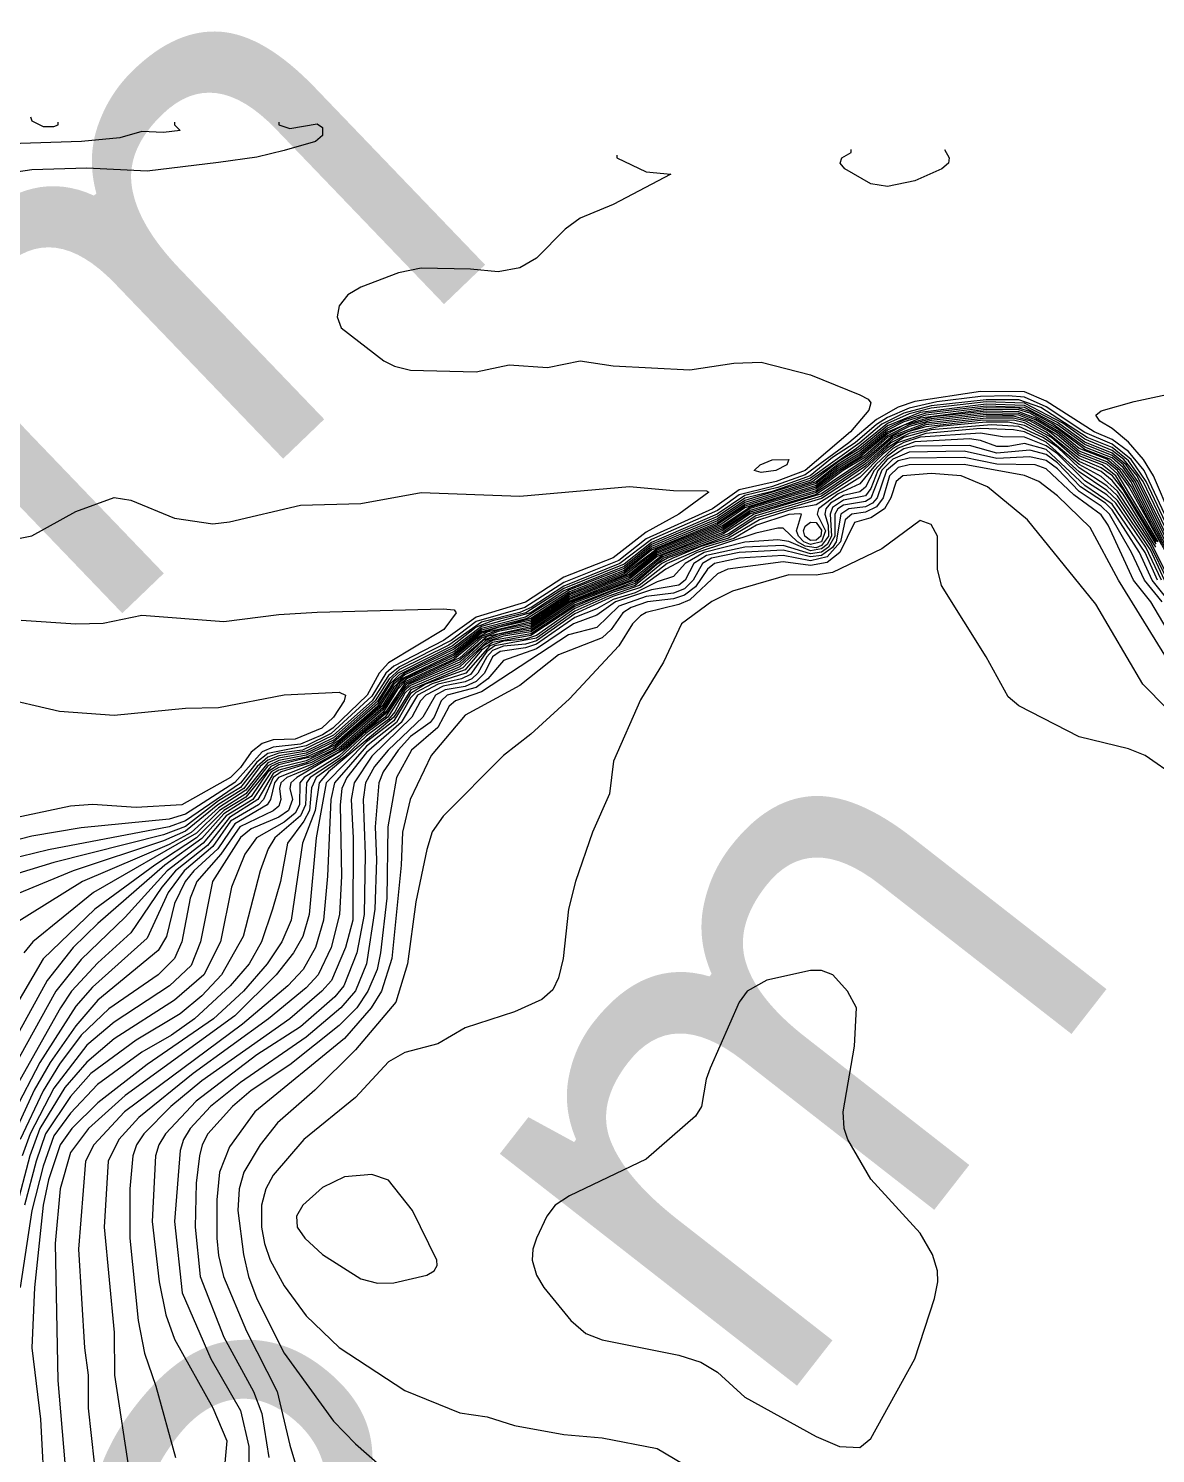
# Model space of a CAD drawing. Extents: x 474277 to 475042, y 254928 to 255625.
# Drawn here: x 474694.77 to 474710.53, y 255596.42 to 255616.35 of the extents above; entities that cross this region are included whole.
import ezdxf

# ---------------------------------------------------------------- set-up
doc = ezdxf.new("R2010")
doc.units = 0
doc.header["$MEASUREMENT"] = 0
doc.layers.add('BaseMapV2_DTM_export_MonNov09090547073261 — entities', color=1, linetype='CONTINUOUS')
doc.styles.get("Standard").update_dxf_attribs({"font": 'romans.shx'})

msp = doc.modelspace()

# ---------------------------------------------------------------- linework, layer by layer
at = {"layer": 'BaseMapV2_DTM_export_MonNov09090547073261 — entities', "color": 15, "linetype": 'Continuous', "true_color": 0xb7484b}
for points in [[(474696.817, 255615.039, 90), (474696.817, 255615.001, 90), (474696.892, 255614.924, 90), (474696.662, 255614.895, 90), (474696.356, 255614.908, 90), (474696.049, 255614.822, 90), (474695.513, 255614.771, 90), (474694.516, 255614.738, 90), (474693.595, 255614.544, 90), (474693.059, 255614.462, 90), (474691.022, 255614.311, 90), (474690.375, 255614.236, 90), (474689.072, 255614.007, 90), (474688.075, 255614.035, 90), (474686.081, 255613.776, 90), (474685.774, 255613.772, 90), (474685.698, 255613.805, 90), (474685.68, 255613.851, 90), (474685.74, 255613.927, 90), (474686.066, 255614.157, 90), (474686.066, 255614.196, 90)], [(474698.275, 255615.039, 89.75), (474698.275, 255615.001, 89.75), (474698.426, 255614.95, 89.75), (474698.809, 255615.014, 89.75), (474698.886, 255614.964, 89.75), (474698.886, 255614.851, 89.75), (474698.789, 255614.771, 89.75), (474698.349, 255614.643, 89.75), (474697.966, 255614.551, 89.75), (474697.429, 255614.477, 89.75), (474696.432, 255614.356, 89.75), (474695.589, 255614.397, 89.75), (474694.822, 255614.372, 89.75), (474694.286, 255614.293, 89.75)], [(474694.8, 255615.116, 90), (474694.822, 255615.058, 90), (474694.976, 255614.977, 90), (474695.129, 255614.981, 90), (474695.188, 255615.001, 90), (474695.188, 255615.039, 90)], [(474702.999, 255614.579, 89.5), (474702.999, 255614.541, 89.5), (474703.41, 255614.345, 89.5), (474703.757, 255614.311, 89.5), (474702.95, 255613.886, 89.5), (474702.487, 255613.697, 89.5), (474702.28, 255613.544, 89.5), (474701.876, 255613.137, 89.5), (474701.646, 255613.003, 89.5), (474701.34, 255612.947, 89.5), (474700.956, 255612.986, 89.5), (474700.266, 255612.997, 89.5), (474699.946, 255612.931, 89.5), (474699.423, 255612.733, 89.5), (474699.238, 255612.624, 89.5), (474699.117, 255612.471, 89.5), (474699.09, 255612.317, 89.5), (474699.147, 255612.164, 89.5), (474699.743, 255611.704, 89.5), (474699.89, 255611.627, 89.5), (474700.113, 255611.573, 89.5), (474701.033, 255611.547, 89.5), (474701.493, 255611.646, 89.5), (474702.03, 255611.607, 89.5), (474702.49, 255611.704, 89.5), (474702.95, 255611.632, 89.5), (474704.023, 255611.574, 89.5), (474704.637, 255611.669, 89.5), (474705.02, 255611.684, 89.5), (474705.71, 255611.508, 89.5), (474706.4, 255611.225, 89.5), (474706.514, 255611.167, 89.5), (474706.554, 255611.114, 89.5), (474706.525, 255611.014, 89.5), (474706.267, 255610.707, 89.5), (474705.636, 255610.17, 89.5), (474705.228, 255610.017, 89.5), (474704.713, 255609.898, 89.5), (474704.337, 255609.633, 89.5), (474703.41, 255609.213, 89.5), (474703.027, 255608.91, 89.5), (474702.26, 255608.604, 89.5), (474701.715, 255608.253, 89.5), (474701.033, 255608.058, 89.5), (474700.685, 255607.793, 89.5), (474699.96, 255607.425, 89.5), (474699.806, 255607.301, 89.5), (474699.577, 255606.95, 89.5), (474699.039, 255606.469, 89.5), (474698.606, 255606.26, 89.5), (474698.273, 255606.215, 89.5), (474698.119, 255606.162, 89.5), (474697.969, 255606.03, 89.5), (474697.736, 255605.736, 89.5), (474697.429, 255605.549, 89.5), (474696.969, 255605.193, 89.5), (474696.662, 255605.075, 89.5), (474695.129, 255604.689, 89.5), (474694.286, 255604.433, 89.5)], [(474707.583, 255614.656, 89.5), (474707.647, 255614.541, 89.5), (474707.64, 255614.464, 89.5), (474707.547, 255614.387, 89.5), (474707.167, 255614.219, 89.5), (474706.784, 255614.142, 89.5), (474706.554, 255614.178, 89.5), (474706.189, 255614.387, 89.5), (474706.122, 255614.464, 89.5), (474706.145, 255614.541, 89.5), (474706.28, 255614.617, 89.5), (474706.28, 255614.656, 89.5)], [(474710.985, 255608.867, 89.25), (474710.373, 255610.17, 89.25), (474710.157, 255610.436, 89.25), (474709.927, 255610.604, 89.25), (474709.674, 255610.707, 89.25), (474709.007, 255611.136, 89.25), (474708.701, 255611.269, 89.25), (474708.087, 255611.272, 89.25), (474707.167, 255611.135, 89.25), (474706.937, 255611.054, 89.25), (474706.63, 255610.884, 89.25), (474706.247, 255610.554, 89.25), (474705.634, 255610.106, 89.25), (474705.163, 255609.94, 89.25), (474704.713, 255609.829, 89.25), (474704.407, 255609.608, 89.25), (474703.487, 255609.204, 89.25), (474703.044, 255608.867, 89.25), (474702.26, 255608.553, 89.25), (474701.804, 255608.253, 89.25), (474701.646, 255608.181, 89.25), (474701.11, 255608.05, 89.25), (474700.65, 255607.725, 89.25), (474699.96, 255607.384, 89.25), (474699.816, 255607.257, 89.25), (474699.62, 255606.95, 89.25), (474699.039, 255606.431, 89.25), (474698.656, 255606.244, 89.25), (474698.273, 255606.177, 89.25), (474698.119, 255606.119, 89.25), (474698.015, 255606.03, 89.25), (474697.783, 255605.723, 89.25), (474697.422, 255605.493, 89.25), (474696.969, 255605.125, 89.25), (474696.662, 255604.988, 89.25), (474695.399, 255604.573, 89.25), (474694.209, 255604.082, 89.25)], [(474710.942, 255608.867, 89), (474710.403, 255610.017, 89), (474710.195, 255610.324, 89), (474709.927, 255610.538, 89), (474709.544, 255610.702, 89), (474709.007, 255611.057, 89), (474708.701, 255611.195, 89), (474708.471, 255611.214, 89), (474708.087, 255611.202, 89), (474707.474, 255611.13, 89), (474707.09, 255611.041, 89), (474706.784, 255610.911, 89), (474706.63, 255610.811, 89), (474706.335, 255610.554, 89), (474706.017, 255610.349, 89), (474705.704, 255610.094, 89), (474705.25, 255609.931, 89), (474704.79, 255609.818, 89), (474704.404, 255609.557, 89), (474703.487, 255609.163, 89), (474703.103, 255608.86, 89), (474702.26, 255608.519, 89), (474701.729, 255608.177, 89), (474701.263, 255608.068, 89), (474701.033, 255607.978, 89), (474700.701, 255607.717, 89), (474699.939, 255607.333, 89), (474699.853, 255607.257, 89), (474699.653, 255606.941, 89), (474699.039, 255606.398, 89), (474698.656, 255606.215, 89), (474698.273, 255606.145, 89), (474698.119, 255606.079, 89), (474697.813, 255605.697, 89), (474697.429, 255605.45, 89), (474697.046, 255605.108, 89), (474696.739, 255604.939, 89), (474695.527, 255604.42, 89), (474694.539, 255603.806, 89)], [(474710.924, 255608.836, 88.75), (474710.36, 255610.017, 88.75), (474710.157, 255610.305, 88.75), (474709.927, 255610.489, 88.75), (474709.579, 255610.63, 88.75), (474708.931, 255611.05, 88.75), (474708.624, 255611.159, 88.75), (474708.164, 255611.159, 88.75), (474707.397, 255611.074, 88.75), (474707.014, 255610.969, 88.75), (474706.707, 255610.816, 88.75), (474706.399, 255610.554, 88.75), (474705.71, 255610.063, 88.75), (474705.174, 255609.876, 88.75), (474704.79, 255609.78, 88.75), (474704.407, 255609.524, 88.75), (474703.487, 255609.134, 88.75), (474703.103, 255608.828, 88.75), (474702.26, 255608.485, 88.75), (474701.794, 255608.177, 88.75), (474701.11, 255607.988, 88.75), (474700.726, 255607.699, 88.75), (474699.96, 255607.317, 88.75), (474699.827, 255607.18, 88.75), (474699.653, 255606.905, 88.75), (474699.039, 255606.369, 88.75), (474698.656, 255606.186, 88.75), (474698.273, 255606.114, 88.75), (474698.119, 255606.039, 88.75), (474697.813, 255605.647, 88.75), (474697.446, 255605.416, 88.75), (474697.123, 255605.099, 88.75), (474695.684, 255604.266, 88.75), (474694.832, 255603.576, 88.75), (474694.71, 255603.423, 88.75)], [(474711.001, 255608.937, 89.5), (474710.505, 255610.094, 89.5), (474710.368, 255610.324, 89.5), (474710.157, 255610.564, 89.5), (474709.927, 255610.758, 89.5), (474709.754, 255610.86, 89.5), (474709.697, 255610.942, 89.5), (474709.774, 255611.004, 89.5), (474710.234, 255611.134, 89.5), (474710.694, 255611.231, 89.5)], [(474710.866, 255608.79, 88), (474710.252, 255610.017, 88), (474710.085, 255610.247, 88), (474709.927, 255610.378, 88), (474709.544, 255610.531, 88), (474709.161, 255610.809, 88), (474708.701, 255611.05, 88), (474708.164, 255611.069, 88), (474707.32, 255610.97, 88), (474707.014, 255610.873, 88), (474706.784, 255610.762, 88), (474706.4, 255610.445, 88), (474706.094, 255610.258, 88), (474705.787, 255610.012, 88), (474704.79, 255609.695, 88), (474704.407, 255609.438, 88), (474703.487, 255609.054, 88), (474703.103, 255608.747, 88), (474702.337, 255608.451, 88), (474701.8, 255608.099, 88), (474701.11, 255607.914, 88), (474700.726, 255607.611, 88), (474699.992, 255607.257, 88), (474699.883, 255607.141, 88), (474699.719, 255606.873, 88), (474699.039, 255606.29, 88), (474698.656, 255606.109, 88), (474698.273, 255606.017, 88), (474698.166, 255605.953, 88), (474697.91, 255605.57, 88), (474697.539, 255605.34, 88), (474697.215, 255604.956, 88), (474696.714, 255604.573, 88), (474696.126, 255603.925, 88), (474695.512, 255603.331, 88), (474695.156, 255602.886, 88), (474694.343, 255601.429, 88)], [(474710.921, 255608.79, 88.5), (474710.276, 255610.094, 88.5), (474710.092, 255610.324, 88.5), (474709.927, 255610.45, 88.5), (474709.544, 255610.606, 88.5), (474709.237, 255610.829, 88.5), (474708.701, 255611.11, 88.5), (474708.164, 255611.127, 88.5), (474707.397, 255611.041, 88.5), (474707.09, 255610.96, 88.5), (474706.784, 255610.825, 88.5), (474706.351, 255610.477, 88.5), (474705.71, 255610.03, 88.5), (474704.79, 255609.751, 88.5), (474704.407, 255609.491, 88.5), (474703.487, 255609.104, 88.5), (474703.103, 255608.797, 88.5), (474702.337, 255608.498, 88.5), (474701.723, 255608.117, 88.5), (474701.11, 255607.961, 88.5), (474700.726, 255607.668, 88.5), (474700.036, 255607.336, 88.5), (474699.883, 255607.214, 88.5), (474699.657, 255606.873, 88.5), (474699.116, 255606.398, 88.5), (474698.963, 255606.297, 88.5), (474698.656, 255606.16, 88.5), (474698.273, 255606.082, 88.5), (474698.16, 255606.03, 88.5), (474697.813, 255605.599, 88.5), (474697.506, 255605.416, 88.5), (474697.123, 255605.031, 88.5), (474696.539, 255604.65, 88.5), (474695.702, 255604.036, 88.5), (474694.976, 255603.339, 88.5), (474694.362, 255602.298, 88.5)], [(474710.848, 255608.778, 87.75), (474710.219, 255610.017, 87.75), (474710.081, 255610.209, 87.75), (474709.927, 255610.345, 87.75), (474709.544, 255610.497, 87.75), (474709.084, 255610.824, 87.75), (474708.777, 255610.994, 87.75), (474708.624, 255611.04, 87.75), (474708.164, 255611.045, 87.75), (474707.32, 255610.944, 87.75), (474707.014, 255610.848, 87.75), (474706.784, 255610.734, 87.75), (474706.4, 255610.413, 87.75), (474706.094, 255610.23, 87.75), (474705.787, 255609.987, 87.75), (474704.79, 255609.67, 87.75), (474704.407, 255609.412, 87.75), (474703.563, 255609.075, 87.75), (474703.103, 255608.723, 87.75), (474702.337, 255608.429, 87.75), (474701.8, 255608.076, 87.75), (474701.34, 255607.974, 87.75), (474701.11, 255607.892, 87.75), (474700.726, 255607.585, 87.75), (474700.027, 255607.257, 87.75), (474699.938, 255607.18, 87.75), (474699.73, 255606.852, 87.75), (474699.039, 255606.265, 87.75), (474698.656, 255606.081, 87.75), (474698.273, 255605.98, 87.75), (474698.196, 255605.931, 87.75), (474697.98, 255605.57, 87.75), (474697.583, 255605.316, 87.75), (474697.276, 255604.926, 87.75), (474696.831, 255604.573, 87.75), (474696.639, 255604.343, 87.75), (474696.202, 255603.703, 87.75), (474695.742, 255603.284, 87.75), (474695.375, 255602.886, 87.75), (474695.219, 255602.656, 87.75), (474694.529, 255601.429, 87.75)], [(474710.841, 255608.713, 87.25), (474710.199, 255609.94, 87.25), (474710.041, 255610.17, 87.25), (474709.851, 255610.325, 87.25), (474709.467, 255610.475, 87.25), (474709.183, 255610.707, 87.25), (474708.854, 255610.902, 87.25), (474708.624, 255610.991, 87.25), (474708.164, 255610.998, 87.25), (474707.397, 255610.913, 87.25), (474707.014, 255610.801, 87.25), (474706.784, 255610.681, 87.25), (474706.4, 255610.356, 87.25), (474706.094, 255610.174, 87.25), (474705.787, 255609.935, 87.25), (474704.867, 255609.657, 87.25), (474704.483, 255609.4, 87.25), (474703.563, 255609.032, 87.25), (474703.173, 255608.713, 87.25), (474702.337, 255608.385, 87.25), (474701.8, 255608.029, 87.25), (474701.34, 255607.935, 87.25), (474701.11, 255607.848, 87.25), (474700.726, 255607.532, 87.25), (474700.036, 255607.214, 87.25), (474699.931, 255607.103, 87.25), (474699.737, 255606.796, 87.25), (474699.116, 255606.265, 87.25), (474698.733, 255606.059, 87.25), (474698.268, 255605.876, 87.25), (474698.212, 255605.8, 87.25), (474698.157, 255605.57, 87.25), (474698.11, 255605.493, 87.25), (474697.659, 255605.23, 87.25), (474697.419, 255604.88, 87.25), (474697.086, 255604.573, 87.25), (474696.965, 255604.42, 87.25), (474696.817, 255604.113, 87.25), (474696.703, 255603.653, 87.25), (474696.586, 255603.456, 87.25), (474695.742, 255602.76, 87.25), (474695.436, 255602.402, 87.25), (474695.077, 255601.889, 87.25), (474694.854, 255601.506, 87.25), (474694.572, 255600.892, 87.25)], [(474710.848, 255608.741, 87.5), (474710.187, 255610.017, 87.5), (474710.079, 255610.17, 87.5), (474709.908, 255610.324, 87.5), (474709.544, 255610.464, 87.5), (474709.161, 255610.75, 87.5), (474708.777, 255610.968, 87.5), (474708.624, 255611.015, 87.5), (474708.164, 255611.021, 87.5), (474707.244, 255610.902, 87.5), (474706.784, 255610.706, 87.5), (474706.4, 255610.384, 87.5), (474706.094, 255610.202, 87.5), (474705.787, 255609.961, 87.5), (474704.79, 255609.645, 87.5), (474704.44, 255609.403, 87.5), (474703.563, 255609.053, 87.5), (474703.129, 255608.713, 87.5), (474702.337, 255608.406, 87.5), (474701.8, 255608.053, 87.5), (474701.186, 255607.907, 87.5), (474701.033, 255607.817, 87.5), (474700.726, 255607.558, 87.5), (474700.065, 255607.257, 87.5), (474699.96, 255607.173, 87.5), (474699.73, 255606.821, 87.5), (474699.116, 255606.291, 87.5), (474698.733, 255606.087, 87.5), (474698.305, 255605.953, 87.5), (474698.196, 255605.876, 87.5), (474698.058, 255605.57, 87.5), (474697.99, 255605.493, 87.5), (474697.6, 255605.263, 87.5), (474697.353, 255604.91, 87.5), (474696.952, 255604.573, 87.5), (474696.727, 255604.266, 87.5), (474696.432, 255603.631, 87.5), (474695.666, 255602.942, 87.5), (474695.436, 255602.679, 87.5), (474694.933, 255601.889, 87.5), (474694.573, 255601.199, 87.5)], [(474710.893, 255608.79, 88.25), (474710.286, 255610.017, 88.25), (474710.124, 255610.247, 88.25), (474709.927, 255610.413, 88.25), (474709.544, 255610.566, 88.25), (474709.161, 255610.84, 88.25), (474708.701, 255611.077, 88.25), (474708.164, 255611.095, 88.25), (474707.244, 255610.978, 88.25), (474706.784, 255610.791, 88.25), (474706.4, 255610.476, 88.25), (474706.094, 255610.289, 88.25), (474705.743, 255610.017, 88.25), (474704.79, 255609.721, 88.25), (474704.407, 255609.463, 88.25), (474703.487, 255609.078, 88.25), (474703.103, 255608.771, 88.25), (474702.337, 255608.473, 88.25), (474701.746, 255608.1, 88.25), (474701.11, 255607.937, 88.25), (474700.726, 255607.638, 88.25), (474700.036, 255607.312, 88.25), (474699.884, 255607.18, 88.25), (474699.688, 255606.873, 88.25), (474699.07, 255606.336, 88.25), (474698.733, 255606.165, 88.25), (474698.273, 255606.051, 88.25), (474698.119, 255605.955, 88.25), (474697.889, 255605.61, 88.25), (474697.506, 255605.366, 88.25), (474697.199, 255605.021, 88.25), (474696.68, 255604.65, 88.25), (474695.742, 255603.833, 88.25), (474695.4, 255603.499, 88.25), (474695.033, 255603.039, 88.25), (474694.592, 255602.232, 88.25)], [(474710.618, 255609.133, 87), (474710.157, 255609.956, 87), (474710.004, 255610.169, 87), (474709.851, 255610.29, 87), (474709.467, 255610.441, 87), (474709.161, 255610.693, 87), (474708.854, 255610.875, 87), (474708.624, 255610.967, 87), (474708.164, 255610.975, 87), (474707.397, 255610.89, 87), (474707.09, 255610.807, 87), (474706.784, 255610.655, 87), (474706.477, 255610.385, 87), (474706.128, 255610.17, 87), (474705.787, 255609.911, 87), (474704.867, 255609.635, 87), (474704.483, 255609.376, 87), (474703.563, 255609.011, 87), (474703.18, 255608.694, 87), (474702.337, 255608.364, 87), (474701.8, 255608.007, 87), (474701.34, 255607.916, 87), (474701.11, 255607.825, 87), (474700.803, 255607.55, 87), (474700.036, 255607.189, 87), (474699.768, 255606.796, 87), (474699.116, 255606.237, 87), (474698.656, 255605.989, 87), (474698.384, 255605.876, 87), (474698.302, 255605.8, 87), (474698.281, 255605.723, 87), (474698.303, 255605.57, 87), (474698.273, 255605.477, 87), (474698.196, 255605.408, 87), (474697.73, 255605.186, 87), (474697.461, 255604.803, 87), (474697.128, 255604.42, 87), (474697.034, 255604.189, 87), (474696.918, 255603.576, 87), (474696.815, 255603.346, 87), (474696.587, 255603.116, 87), (474695.896, 255602.641, 87), (474695.512, 255602.275, 87), (474695.206, 255601.868, 87), (474694.976, 255601.496, 87), (474694.656, 255600.816, 87)], [(474710.571, 255609.173, 86.75), (474710.004, 255610.12, 86.75), (474709.851, 255610.255, 86.75), (474709.467, 255610.407, 86.75), (474709.161, 255610.664, 86.75), (474708.831, 255610.86, 86.75), (474708.624, 255610.943, 86.75), (474708.164, 255610.952, 86.75), (474707.397, 255610.868, 86.75), (474707.09, 255610.785, 86.75), (474706.785, 255610.63, 86.75), (474706.477, 255610.356, 86.75), (474706.168, 255610.17, 86.75), (474705.787, 255609.886, 86.75), (474704.867, 255609.61, 86.75), (474704.483, 255609.352, 86.75), (474703.563, 255608.988, 86.75), (474703.18, 255608.671, 86.75), (474702.337, 255608.343, 86.75), (474701.8, 255607.984, 86.75), (474701.186, 255607.846, 86.75), (474700.803, 255607.52, 86.75), (474700.06, 255607.18, 86.75), (474699.96, 255607.07, 86.75), (474699.8, 255606.796, 86.75), (474699.193, 255606.27, 86.75), (474698.525, 255605.876, 86.75), (474698.44, 255605.8, 86.75), (474698.427, 255605.723, 86.75), (474698.465, 255605.57, 86.75), (474698.41, 255605.416, 86.75), (474698.273, 255605.32, 86.75), (474697.889, 255605.159, 86.75), (474697.736, 255605.039, 86.75), (474697.346, 255604.42, 86.75), (474697.18, 255603.576, 86.75), (474697.046, 255603.246, 86.75), (474696.744, 255602.963, 86.75), (474695.972, 255602.457, 86.75), (474695.589, 255602.131, 86.75), (474695.129, 255601.534, 86.75), (474694.795, 255600.892, 86.75), (474694.686, 255600.586, 86.75)], [(474710.547, 255609.173, 86.5), (474709.981, 255610.094, 86.5), (474709.788, 255610.247, 86.5), (474709.467, 255610.372, 86.5), (474709.049, 255610.707, 86.5), (474708.777, 255610.862, 86.5), (474708.547, 255610.928, 86.5), (474708.164, 255610.929, 86.5), (474707.32, 255610.829, 86.5), (474706.86, 255610.655, 86.5), (474706.472, 255610.324, 86.5), (474705.787, 255609.861, 86.5), (474704.867, 255609.586, 86.5), (474704.483, 255609.328, 86.5), (474703.563, 255608.966, 86.5), (474703.18, 255608.649, 86.5), (474702.352, 255608.33, 86.5), (474701.8, 255607.961, 86.5), (474701.34, 255607.879, 86.5), (474701.13, 255607.793, 86.5), (474700.803, 255607.49, 86.5), (474700.097, 255607.18, 86.5), (474700.011, 255607.103, 86.5), (474699.759, 255606.72, 86.5), (474699.499, 255606.527, 86.5), (474699.116, 255606.179, 86.5), (474698.629, 255605.876, 86.5), (474698.568, 255605.8, 86.5), (474698.564, 255605.493, 86.5), (474698.503, 255605.376, 86.5), (474698.349, 255605.252, 86.5), (474697.961, 255605.033, 86.5), (474697.8, 255604.803, 86.5), (474697.61, 255604.343, 86.5), (474697.457, 255603.576, 86.5), (474697.225, 255603.116, 86.5), (474696.816, 255602.761, 86.5), (474695.972, 255602.22, 86.5), (474695.589, 255601.897, 86.5), (474695.282, 255601.543, 86.5), (474694.933, 255600.969, 86.5), (474694.792, 255600.586, 86.5), (474694.592, 255599.822, 86.5)], [(474710.539, 255609.097, 86), (474710.081, 255609.838, 86), (474709.927, 255610.029, 86), (474709.774, 255610.153, 86), (474709.467, 255610.295, 86), (474709.078, 255610.63, 86), (474708.701, 255610.835, 86), (474708.547, 255610.872, 86), (474708.087, 255610.87, 86), (474707.32, 255610.781, 86), (474707.071, 255610.707, 86), (474706.86, 255610.602, 86), (474706.477, 255610.264, 86), (474705.864, 255609.842, 86), (474704.92, 255609.557, 86), (474704.483, 255609.277, 86), (474703.64, 255608.961, 86), (474703.244, 255608.637, 86), (474702.413, 255608.316, 86), (474701.8, 255607.912, 86), (474701.416, 255607.854, 86), (474701.186, 255607.779, 86), (474700.803, 255607.422, 86), (474700.113, 255607.131, 86), (474700.036, 255607.055, 86), (474699.898, 255606.796, 86), (474699.806, 255606.688, 86), (474699.499, 255606.46, 86), (474699.193, 255606.164, 86), (474698.796, 255605.876, 86), (474698.733, 255605.73, 86), (474698.701, 255605.416, 86), (474698.624, 255605.263, 86), (474698.394, 255604.956, 86), (474698.298, 255604.42, 86), (474698.187, 255604.036, 86), (474698.033, 255603.576, 86), (474697.857, 255603.269, 86), (474697.592, 255602.963, 86), (474697.096, 255602.503, 86), (474696.775, 255602.273, 86), (474696.356, 255602.033, 86), (474695.737, 255601.582, 86), (474695.359, 255601.18, 86), (474695.129, 255600.865, 86), (474694.976, 255600.442, 86), (474694.821, 255599.819, 86), (474694.655, 255598.745, 86)], [(474710.541, 255609.14, 86.25), (474710.081, 255609.901, 86.25), (474709.93, 255610.094, 86.25), (474709.774, 255610.207, 86.25), (474709.467, 255610.335, 86.25), (474709.007, 255610.703, 86.25), (474708.718, 255610.86, 86.25), (474708.547, 255610.9, 86.25), (474708.164, 255610.902, 86.25), (474707.32, 255610.805, 86.25), (474706.86, 255610.63, 86.25), (474706.477, 255610.296, 86.25), (474705.787, 255609.834, 86.25), (474704.867, 255609.561, 86.25), (474704.483, 255609.303, 86.25), (474703.64, 255608.984, 86.25), (474703.201, 255608.637, 86.25), (474702.395, 255608.33, 86.25), (474701.8, 255607.937, 86.25), (474701.388, 255607.87, 86.25), (474701.168, 255607.793, 86.25), (474700.803, 255607.456, 86.25), (474700.113, 255607.162, 86.25), (474700.036, 255607.098, 86.25), (474699.797, 255606.72, 86.25), (474699.492, 255606.49, 86.25), (474699.116, 255606.143, 86.25), (474698.714, 255605.876, 86.25), (474698.663, 255605.8, 86.25), (474698.646, 255605.493, 86.25), (474698.579, 255605.34, 86.25), (474698.219, 255605.033, 86.25), (474698.123, 255604.88, 86.25), (474698.013, 255604.573, 86.25), (474697.777, 255603.653, 86.25), (474697.47, 255603.116, 86.25), (474697.199, 255602.822, 86.25), (474696.893, 255602.571, 86.25), (474696.279, 255602.202, 86.25), (474695.643, 255601.736, 86.25), (474695.359, 255601.417, 86.25), (474695.013, 255600.892, 86.25), (474694.879, 255600.509, 86.25), (474694.718, 255599.896, 86.25)], [(474710.733, 255608.637, 85.75), (474710.465, 255609.173, 85.75), (474710.004, 255609.878, 85.75), (474709.774, 255610.085, 85.75), (474709.467, 255610.254, 85.75), (474709.007, 255610.64, 85.75), (474708.701, 255610.8, 85.75), (474708.471, 255610.843, 85.75), (474708.164, 255610.845, 85.75), (474707.515, 255610.784, 85.75), (474707.09, 255610.687, 85.75), (474706.831, 255610.554, 85.75), (474706.477, 255610.229, 85.75), (474705.864, 255609.81, 85.75), (474704.944, 255609.535, 85.75), (474704.56, 255609.285, 85.75), (474703.653, 255608.943, 85.75), (474703.257, 255608.617, 85.75), (474702.413, 255608.291, 85.75), (474701.8, 255607.887, 85.75), (474701.263, 255607.792, 85.75), (474701.135, 255607.717, 85.75), (474700.849, 255607.41, 85.75), (474700.118, 255607.103, 85.75), (474699.88, 255606.72, 85.75), (474698.967, 255605.953, 85.75), (474698.836, 255605.8, 85.75), (474698.782, 255605.416, 85.75), (474698.605, 255604.956, 85.75), (474698.446, 255603.883, 85.75), (474698.317, 255603.576, 85.75), (474698.113, 255603.269, 85.75), (474697.779, 255602.886, 85.75), (474697.359, 255602.503, 85.75), (474696.432, 255601.863, 85.75), (474695.742, 255601.329, 85.75), (474695.379, 255600.969, 85.75), (474695.217, 255600.739, 85.75), (474695.052, 255600.252, 85.75), (474694.979, 255599.896, 85.75), (474694.856, 255598.745, 85.75), (474694.818, 255597.902, 85.75), (474694.94, 255596.905, 85.75), (474695.003, 255595.755, 85.75)], [(474710.7, 255608.637, 85.5), (474710.464, 255609.121, 85.5), (474710.004, 255609.814, 85.5), (474709.851, 255609.956, 85.5), (474709.467, 255610.205, 85.5), (474709.161, 255610.495, 85.5), (474708.958, 255610.63, 85.5), (474708.624, 255610.786, 85.5), (474708.241, 255610.808, 85.5), (474707.397, 255610.735, 85.5), (474707.014, 255610.63, 85.5), (474706.784, 255610.487, 85.5), (474706.4, 255610.127, 85.5), (474705.864, 255609.775, 85.5), (474704.944, 255609.5, 85.5), (474704.56, 255609.255, 85.5), (474703.711, 255608.943, 85.5), (474703.563, 255608.857, 85.5), (474703.257, 255608.589, 85.5), (474702.925, 255608.483, 85.5), (474702.413, 255608.266, 85.5), (474701.8, 255607.86, 85.5), (474701.263, 255607.764, 85.5), (474701.11, 255607.656, 85.5), (474700.88, 255607.381, 85.5), (474700.325, 255607.18, 85.5), (474700.113, 255607.052, 85.5), (474699.883, 255606.668, 85.5), (474699.499, 255606.373, 85.5), (474698.936, 255605.8, 85.5), (474698.796, 255605.033, 85.5), (474698.7, 255603.959, 85.5), (474698.61, 255603.653, 85.5), (474698.48, 255603.423, 85.5), (474698.238, 255603.116, 85.5), (474697.659, 255602.542, 85.5), (474696.126, 255601.428, 85.5), (474695.613, 255600.969, 85.5), (474695.359, 255600.632, 85.5), (474695.218, 255600.126, 85.5), (474695.144, 255599.359, 85.5), (474695.185, 255597.442, 85.5), (474695.28, 255596.292, 85.5)], [(474710.66, 255608.637, 85.25), (474710.464, 255609.058, 85.25), (474710.004, 255609.75, 85.25), (474709.851, 255609.891, 85.25), (474709.467, 255610.152, 85.25), (474709.007, 255610.563, 85.25), (474708.701, 255610.708, 85.25), (474708.547, 255610.739, 85.25), (474708.087, 255610.756, 85.25), (474707.32, 255610.687, 85.25), (474706.926, 255610.554, 85.25), (474706.727, 255610.4, 85.25), (474706.4, 255610.07, 85.25), (474705.787, 255609.69, 85.25), (474705.474, 255609.633, 85.25), (474704.995, 255609.48, 85.25), (474704.56, 255609.221, 85.25), (474704.177, 255609.105, 85.25), (474703.784, 255608.943, 85.25), (474703.629, 255608.867, 85.25), (474703.257, 255608.561, 85.25), (474702.95, 255608.466, 85.25), (474702.413, 255608.237, 85.25), (474701.876, 255607.861, 85.25), (474701.723, 255607.811, 85.25), (474701.416, 255607.782, 85.25), (474701.226, 255607.717, 85.25), (474700.887, 255607.333, 85.25), (474700.42, 255607.185, 85.25), (474700.19, 255607.066, 85.25), (474700.113, 255606.989, 85.25), (474699.918, 255606.643, 85.25), (474699.499, 255606.312, 85.25), (474699.054, 255605.8, 85.25), (474698.999, 255605.57, 85.25), (474698.956, 255604.496, 85.25), (474698.897, 255603.883, 85.25), (474698.786, 255603.499, 85.25), (474698.612, 255603.193, 85.25), (474698.399, 255602.963, 85.25), (474697.764, 255602.426, 85.25), (474696.116, 255601.199, 85.25), (474695.686, 255600.739, 85.25), (474695.57, 255600.509, 85.25), (474695.472, 255599.282, 85.25), (474695.555, 255597.902, 85.25), (474695.608, 255597.519, 85.25), (474695.606, 255597.059, 85.25), (474695.692, 255596.292, 85.25)], [(474710.618, 255608.637, 85), (474710.398, 255609.097, 85), (474709.98, 255609.71, 85), (474709.851, 255609.829, 85), (474709.544, 255610.026, 85), (474709.161, 255610.402, 85), (474709.007, 255610.515, 85), (474708.701, 255610.635, 85), (474708.394, 255610.639, 85), (474708.087, 255610.691, 85), (474707.244, 255610.634, 85), (474707.014, 255610.562, 85), (474706.86, 255610.476, 85), (474706.617, 255610.247, 85), (474706.4, 255609.982, 85), (474706.094, 255609.84, 85), (474705.819, 255609.633, 85), (474705.804, 255609.557, 85), (474705.92, 255609.327, 85), (474705.864, 255609.172, 85), (474705.71, 255609.135, 85), (474705.617, 255609.173, 85), (474705.541, 255609.25, 85), (474705.512, 255609.327, 85), (474705.583, 255609.557, 85), (474705.557, 255609.564, 85), (474705.404, 255609.555, 85), (474704.953, 255609.403, 85), (474704.637, 255609.217, 85), (474704.235, 255609.097, 85), (474703.705, 255608.867, 85), (474703.315, 255608.56, 85), (474702.873, 255608.408, 85), (474702.413, 255608.203, 85), (474701.876, 255607.825, 85), (474701.296, 255607.717, 85), (474701.181, 255607.64, 85), (474700.956, 255607.317, 85), (474700.83, 255607.257, 85), (474700.502, 255607.18, 85), (474700.215, 255607.027, 85), (474699.986, 255606.643, 85), (474699.499, 255606.224, 85), (474699.227, 255605.876, 85), (474699.157, 255605.723, 85), (474699.132, 255605.493, 85), (474699.149, 255604.496, 85), (474699.121, 255603.959, 85), (474699.006, 255603.499, 85), (474698.824, 255603.116, 85), (474698.656, 255602.935, 85), (474698.129, 255602.503, 85), (474697.076, 255601.736, 85), (474696.318, 255601.122, 85), (474696.036, 255600.816, 85), (474695.885, 255600.509, 85), (474695.832, 255599.589, 85), (474695.972, 255598.114, 85), (474695.978, 255597.519, 85), (474696.187, 255596.138, 85)], [(474710.56, 255608.637, 84.75), (474710.388, 255609.023, 84.75), (474709.927, 255609.7, 84.75), (474709.544, 255609.96, 84.75), (474709.007, 255610.461, 84.75), (474708.701, 255610.544, 84.75), (474708.471, 255610.502, 84.75), (474708.317, 255610.506, 84.75), (474708.087, 255610.589, 84.75), (474707.934, 255610.61, 84.75), (474707.167, 255610.568, 84.75), (474706.937, 255610.483, 84.75), (474706.784, 255610.371, 84.75), (474706.601, 255610.17, 84.75), (474706.477, 255609.935, 84.75), (474706.4, 255609.87, 84.75), (474706.17, 255609.821, 84.75), (474705.989, 255609.71, 84.75), (474705.923, 255609.633, 84.75), (474705.909, 255609.557, 84.75), (474705.957, 255609.403, 84.75), (474705.959, 255609.25, 84.75), (474705.864, 255609.12, 84.75), (474705.787, 255609.088, 84.75), (474705.634, 255609.111, 84.75), (474705.527, 255609.173, 84.75), (474705.327, 255609.363, 84.75), (474705.25, 255609.36, 84.75), (474704.944, 255609.294, 84.75), (474704.123, 255609.02, 84.75), (474703.687, 255608.79, 84.75), (474703.333, 255608.531, 84.75), (474702.945, 255608.407, 84.75), (474702.413, 255608.165, 84.75), (474701.876, 255607.788, 84.75), (474701.723, 255607.739, 84.75), (474701.416, 255607.714, 84.75), (474701.263, 255607.651, 84.75), (474701.181, 255607.563, 84.75), (474701.058, 255607.333, 84.75), (474700.972, 255607.257, 84.75), (474700.88, 255607.213, 84.75), (474700.573, 255607.154, 84.75), (474700.328, 255607.027, 84.75), (474700.253, 255606.95, 84.75), (474700.136, 255606.72, 84.75), (474699.576, 255606.175, 84.75), (474699.326, 255605.8, 84.75), (474699.286, 255605.57, 84.75), (474699.315, 255605.033, 84.75), (474699.308, 255603.883, 84.75), (474699.206, 255603.499, 84.75), (474699.009, 255603.039, 84.75), (474698.877, 255602.886, 84.75), (474698.428, 255602.503, 84.75), (474697.199, 255601.635, 84.75), (474696.765, 255601.276, 84.75), (474696.385, 255600.892, 84.75), (474696.285, 255600.739, 84.75), (474696.23, 255600.586, 84.75), (474696.19, 255600.126, 84.75), (474696.19, 255599.436, 84.75), (474696.305, 255598.285, 84.75), (474696.394, 255597.825, 84.75), (474696.556, 255597.365, 84.75), (474696.827, 255596.369, 84.75)], [(474710.914, 255608.1, 84.5), (474710.485, 255608.637, 84.5), (474710.311, 255609.023, 84.5), (474709.927, 255609.619, 84.5), (474709.835, 255609.71, 84.5), (474709.484, 255609.94, 84.5), (474709.161, 255610.276, 84.5), (474709.007, 255610.394, 84.5), (474708.777, 255610.454, 84.5), (474708.317, 255610.412, 84.5), (474707.934, 255610.519, 84.5), (474707.167, 255610.508, 84.5), (474707.014, 255610.47, 84.5), (474706.783, 255610.324, 84.5), (474706.65, 255610.17, 84.5), (474706.554, 255609.919, 84.5), (474706.477, 255609.816, 84.5), (474706.17, 255609.756, 84.5), (474706.017, 255609.65, 84.5), (474705.982, 255609.557, 84.5), (474706.002, 255609.25, 84.5), (474705.94, 255609.134, 84.5), (474705.864, 255609.072, 84.5), (474705.71, 255609.046, 84.5), (474705.404, 255609.178, 84.5), (474705.25, 255609.201, 84.5), (474704.79, 255609.166, 84.5), (474704.223, 255609.02, 84.5), (474703.958, 255608.867, 84.5), (474703.793, 255608.687, 84.5), (474703.563, 255608.61, 84.5), (474703.257, 255608.456, 84.5), (474702.95, 255608.365, 84.5), (474702.72, 255608.233, 84.5), (474702.413, 255608.112, 84.5), (474701.876, 255607.739, 84.5), (474701.723, 255607.689, 84.5), (474701.367, 255607.64, 84.5), (474701.264, 255607.563, 84.5), (474701.148, 255607.333, 84.5), (474701.033, 255607.22, 84.5), (474700.88, 255607.15, 84.5), (474700.601, 255607.103, 84.5), (474700.464, 255607.027, 84.5), (474700.288, 255606.72, 84.5), (474699.802, 255606.26, 84.5), (474699.611, 255606.03, 84.5), (474699.484, 255605.8, 84.5), (474699.454, 255605.57, 84.5), (474699.483, 255604.803, 84.5), (474699.467, 255603.959, 84.5), (474699.367, 255603.423, 84.5), (474699.185, 255602.963, 84.5), (474699.055, 255602.809, 84.5), (474698.579, 255602.389, 84.5), (474697.966, 255601.998, 84.5), (474697.118, 255601.352, 84.5), (474696.687, 255600.892, 84.5), (474696.598, 255600.739, 84.5), (474696.551, 255600.586, 84.5), (474696.501, 255599.666, 84.5), (474696.602, 255598.822, 84.5), (474696.693, 255598.362, 84.5), (474696.816, 255598.021, 84.5), (474697.353, 255597.062, 84.5), (474697.546, 255596.599, 84.5), (474697.521, 255596.292, 84.5)], [(474710.625, 255608.33, 84.25), (474710.378, 255608.637, 84.25), (474710.197, 255609.02, 84.25), (474709.891, 255609.557, 84.25), (474709.774, 255609.671, 84.25), (474709.467, 255609.873, 84.25), (474709.161, 255610.191, 84.25), (474709.007, 255610.308, 84.25), (474708.777, 255610.361, 84.25), (474708.317, 255610.336, 84.25), (474707.857, 255610.437, 84.25), (474707.09, 255610.425, 84.25), (474706.86, 255610.329, 84.25), (474706.707, 255610.175, 84.25), (474706.554, 255609.782, 84.25), (474706.477, 255609.734, 84.25), (474706.17, 255609.686, 84.25), (474706.089, 255609.633, 84.25), (474706.051, 255609.557, 84.25), (474706.047, 255609.25, 84.25), (474705.962, 255609.097, 84.25), (474705.864, 255609.028, 84.25), (474705.71, 255609.004, 84.25), (474705.327, 255609.121, 84.25), (474704.79, 255609.097, 84.25), (474704.253, 255608.978, 84.25), (474704.077, 255608.867, 84.25), (474703.957, 255608.637, 84.25), (474703.87, 255608.564, 84.25), (474703.487, 255608.501, 84.25), (474702.98, 255608.33, 84.25), (474702.72, 255608.145, 84.25), (474702.393, 255608.023, 84.25), (474701.876, 255607.676, 84.25), (474701.416, 255607.51, 84.25), (474701.196, 255607.257, 84.25), (474701.033, 255607.136, 84.25), (474700.63, 255607.027, 84.25), (474700.542, 255606.95, 84.25), (474700.448, 255606.72, 84.25), (474700.388, 255606.643, 84.25), (474700.113, 255606.448, 84.25), (474699.941, 255606.26, 84.25), (474699.734, 255605.953, 84.25), (474699.671, 255605.8, 84.25), (474699.622, 255605.186, 84.25), (474699.64, 255604.726, 84.25), (474699.617, 255604.036, 84.25), (474699.5, 255603.269, 84.25), (474699.346, 255602.895, 84.25), (474699.14, 255602.656, 84.25), (474698.656, 255602.246, 84.25), (474697.736, 255601.613, 84.25), (474697.318, 255601.276, 84.25), (474697.036, 255600.969, 84.25), (474696.943, 255600.816, 84.25), (474696.895, 255600.662, 84.25), (474696.817, 255599.666, 84.25), (474696.922, 255598.669, 84.25), (474697.325, 255597.749, 84.25), (474697.736, 255597.025, 84.25), (474697.855, 255596.522, 84.25), (474697.861, 255596.062, 84.25)], [(474710.699, 255607.947, 84), (474710.468, 255608.33, 84), (474710.227, 255608.637, 84), (474709.87, 255609.403, 84), (474709.774, 255609.547, 84), (474709.391, 255609.828, 84), (474709.007, 255610.19, 84), (474708.85, 255610.247, 84), (474708.317, 255610.259, 84), (474707.857, 255610.351, 84), (474707.09, 255610.343, 84), (474706.937, 255610.302, 84), (474706.772, 255610.17, 84), (474706.643, 255609.787, 84), (474706.574, 255609.71, 84), (474706.477, 255609.662, 84), (474706.244, 255609.633, 84), (474706.134, 255609.557, 84), (474706.068, 255609.173, 84), (474706.017, 255609.094, 84), (474705.864, 255608.98, 84), (474705.71, 255608.96, 84), (474705.327, 255609.053, 84), (474704.713, 255609.02, 84), (474704.323, 255608.943, 84), (474704.198, 255608.867, 84), (474704.066, 255608.637, 84), (474703.947, 255608.515, 84), (474703.793, 255608.454, 84), (474703.41, 255608.408, 84), (474703.027, 255608.273, 84), (474702.72, 255607.972, 84), (474702.326, 255607.87, 84), (474701.11, 255607.075, 84), (474700.744, 255606.95, 84), (474700.655, 255606.873, 84), (474700.496, 255606.573, 84), (474700.127, 255606.26, 84), (474699.921, 255605.876, 84), (474699.8, 255605.186, 84), (474699.785, 255604.189, 84), (474699.694, 255603.423, 84), (474699.65, 255603.193, 84), (474699.519, 255602.886, 84), (474699.363, 255602.656, 84), (474699.116, 255602.406, 84), (474698.426, 255601.859, 84), (474697.889, 255601.499, 84), (474697.624, 255601.276, 84), (474697.283, 255600.892, 84), (474697.201, 255600.739, 84), (474697.163, 255600.586, 84), (474697.119, 255600.202, 84), (474697.104, 255599.589, 84), (474697.174, 255598.899, 84), (474697.506, 255598.049, 84), (474697.922, 255597.289, 84), (474698.038, 255596.982, 84), (474698.135, 255596.369, 84)], [(474710.727, 255607.487, 83.75), (474710.016, 255608.637, 83.75), (474709.621, 255609.37, 83.75), (474709.161, 255609.813, 83.75), (474708.9, 255610.017, 83.75), (474708.701, 255610.1, 83.75), (474707.857, 255610.253, 83.75), (474707.09, 255610.248, 83.75), (474706.937, 255610.209, 83.75), (474706.812, 255610.094, 83.75), (474706.725, 255609.787, 83.75), (474706.63, 255609.66, 83.75), (474706.477, 255609.586, 83.75), (474706.287, 255609.557, 83.75), (474706.194, 255609.48, 83.75), (474706.128, 255609.173, 83.75), (474705.94, 255608.962, 83.75), (474705.71, 255608.907, 83.75), (474705.327, 255608.982, 83.75), (474704.713, 255608.941, 83.75), (474704.368, 255608.867, 83.75), (474704.269, 255608.79, 83.75), (474704.1, 255608.544, 83.75), (474703.947, 255608.425, 83.75), (474703.793, 255608.373, 83.75), (474703.43, 255608.33, 83.75), (474703.202, 255608.253, 83.75), (474703.083, 255608.177, 83.75), (474702.922, 255607.947, 83.75), (474702.797, 255607.831, 83.75), (474702.183, 255607.592, 83.75), (474701.646, 255607.16, 83.75), (474700.88, 255606.747, 83.75), (474700.403, 255606.183, 83.75), (474700.112, 255605.57, 83.75), (474700.004, 255605.11, 83.75), (474699.987, 255604.65, 83.75), (474699.855, 255603.346, 83.75), (474699.709, 255602.886, 83.75), (474699.563, 255602.656, 83.75), (474699.193, 255602.228, 83.75), (474697.94, 255601.199, 83.75), (474697.583, 255600.711, 83.75), (474697.443, 255600.356, 83.75), (474697.406, 255599.972, 83.75), (474697.408, 255599.436, 83.75), (474697.429, 255599.194, 83.75), (474697.502, 255598.899, 83.75), (474697.823, 255598.132, 83.75), (474698.252, 255597.289, 83.75), (474698.426, 255596.539, 83.75), (474698.579, 255596.04, 83.75)], [(474705.226, 255610.17, 89.75), (474705.02, 255610.142, 89.75), (474704.921, 255610.17, 89.75), (474705.005, 255610.247, 89.75), (474705.174, 255610.319, 89.75), (474705.404, 255610.324, 89.75), (474705.378, 255610.247, 89.75), (474705.226, 255610.17, 89.75)], [(474710.694, 255606.84, 83.5), (474710.357, 255607.18, 83.5), (474709.697, 255608.299, 83.5), (474708.745, 255609.48, 83.5), (474708.184, 255609.94, 83.5), (474707.817, 255610.094, 83.5), (474707.397, 255610.125, 83.5), (474706.999, 255610.094, 83.5), (474706.909, 255610.017, 83.5), (474706.831, 255609.787, 83.5), (474706.742, 255609.633, 83.5), (474706.554, 255609.507, 83.5), (474706.324, 255609.44, 83.5), (474706.118, 255609.02, 83.5), (474705.94, 255608.884, 83.5), (474705.71, 255608.839, 83.5), (474705.327, 255608.89, 83.5), (474704.552, 255608.79, 83.5), (474704.407, 255608.723, 83.5), (474704.023, 255608.36, 83.5), (474703.87, 255608.293, 83.5), (474703.41, 255608.181, 83.5), (474703.333, 255608.135, 83.5), (474703.222, 255608.023, 83.5), (474703.027, 255607.717, 83.5), (474702.337, 255606.977, 83.5), (474701.8, 255606.482, 83.5), (474701.415, 255606.183, 83.5), (474700.573, 255605.337, 83.5), (474700.42, 255605.114, 83.5), (474700.343, 255604.867, 83.5), (474700.19, 255604.138, 83.5), (474700.073, 255603.269, 83.5), (474699.908, 255602.733, 83.5), (474699.346, 255602.068, 83.5), (474698.778, 255601.506, 83.5), (474698.256, 255601.046, 83.5), (474698.014, 255600.739, 83.5), (474697.784, 255600.356, 83.5), (474697.721, 255600.126, 83.5), (474697.7, 255599.819, 83.5), (474697.779, 255599.206, 83.5), (474697.851, 255598.899, 83.5), (474697.966, 255598.586, 83.5), (474698.349, 255597.827, 83.5), (474699.039, 255596.877, 83.5), (474699.346, 255596.56, 83.5), (474700.036, 255595.954, 83.5)], [(474694.516, 255609.195, 89.75), (474694.822, 255609.256, 89.75), (474695.436, 255609.595, 89.75), (474695.972, 255609.79, 89.75), (474696.202, 255609.753, 89.75), (474696.816, 255609.5, 89.75), (474697.353, 255609.422, 89.75), (474697.583, 255609.45, 89.75), (474698.579, 255609.682, 89.75), (474699.423, 255609.705, 89.75), (474700.266, 255609.863, 89.75), (474701.646, 255609.809, 89.75), (474703.18, 255609.947, 89.75), (474703.793, 255609.891, 89.75), (474704.253, 255609.885, 89.75), (474704.286, 255609.864, 89.75), (474703.869, 255609.557, 89.75), (474703.41, 255609.307, 89.75), (474702.95, 255608.946, 89.75), (474702.26, 255608.679, 89.75), (474701.723, 255608.328, 89.75), (474701.033, 255608.119, 89.75), (474700.575, 255607.793, 89.75), (474699.883, 255607.434, 89.75), (474699.772, 255607.333, 89.75), (474699.576, 255607.013, 89.75), (474699.008, 255606.49, 89.75), (474698.656, 255606.318, 89.75), (474698.119, 255606.212, 89.75), (474697.966, 255606.091, 89.75), (474697.736, 255605.795, 89.75), (474696.969, 255605.268, 89.75), (474696.739, 255605.185, 89.75), (474695.052, 255604.866, 89.75), (474694.286, 255604.676, 89.75)], [(474710.834, 255605.876, 83.25), (474710.388, 255606.182, 83.25), (474710.157, 255606.275, 83.25), (474709.467, 255606.446, 83.25), (474708.624, 255606.879, 83.25), (474708.471, 255607.002, 83.25), (474708.166, 255607.563, 83.25), (474707.543, 255608.56, 83.25), (474707.485, 255608.79, 83.25), (474707.484, 255609.25, 83.25), (474707.397, 255609.414, 83.25), (474707.244, 255609.468, 83.25), (474706.707, 255609.072, 83.25), (474706.017, 255608.744, 83.25), (474705.787, 255608.707, 83.25), (474705.404, 255608.712, 83.25), (474704.618, 255608.483, 83.25), (474704.33, 255608.338, 83.25), (474703.906, 255608.023, 83.25), (474703.654, 255607.487, 83.25), (474703.333, 255606.96, 83.25), (474702.952, 255606.106, 83.25), (474702.898, 255605.646, 83.25), (474702.66, 255605.11, 83.25), (474702.421, 255604.42, 83.25), (474702.327, 255604.036, 83.25), (474702.251, 255603.346, 83.25), (474702.183, 255603.074, 83.25), (474702.106, 255602.905, 83.25), (474701.953, 255602.772, 83.25), (474701.57, 255602.599, 83.25), (474700.88, 255602.377, 83.25), (474700.496, 255602.152, 83.25), (474700.036, 255602.03, 83.25), (474699.806, 255601.899, 83.25), (474699.346, 255601.403, 83.25), (474698.622, 255600.816, 83.25), (474698.196, 255600.315, 83.25), (474698.093, 255600.126, 83.25), (474698.033, 255599.896, 83.25), (474698.033, 255599.589, 83.25), (474698.074, 255599.359, 83.25), (474698.153, 255599.129, 83.25), (474698.349, 255598.768, 83.25), (474698.656, 255598.35, 83.25), (474699.116, 255597.906, 83.25), (474700.036, 255597.303, 83.25), (474700.803, 255596.992, 83.25), (474701.186, 255596.934, 83.25), (474701.57, 255596.815, 83.25), (474702.26, 255596.689, 83.25), (474702.797, 255596.643, 83.25), (474703.563, 255596.493, 83.25), (474704.422, 255595.985, 83.25)], [(474705.853, 255609.25, 85.25), (474705.787, 255609.193, 85.25), (474705.71, 255609.192, 85.25), (474705.628, 255609.25, 85.25), (474705.609, 255609.327, 85.25), (474705.634, 255609.389, 85.25), (474705.71, 255609.447, 85.25), (474705.787, 255609.44, 85.25), (474705.864, 255609.335, 85.25), (474705.853, 255609.25, 85.25)], [(474694.669, 255608.076, 90), (474695.436, 255608.023, 90), (474695.819, 255608.033, 90), (474696.356, 255608.146, 90), (474697.506, 255608.057, 90), (474698.273, 255608.156, 90), (474698.809, 255608.189, 90), (474700.573, 255608.235, 90), (474700.726, 255608.221, 90), (474700.756, 255608.177, 90), (474700.58, 255607.947, 90), (474699.806, 255607.48, 90), (474699.677, 255607.333, 90), (474699.507, 255607.027, 90), (474699.027, 255606.566, 90), (474698.886, 255606.472, 90), (474698.579, 255606.342, 90), (474698.196, 255606.3, 90), (474698.043, 255606.233, 90), (474697.659, 255605.808, 90), (474696.969, 255605.363, 90), (474696.739, 255605.294, 90), (474695.512, 255605.173, 90), (474694.822, 255605.055, 90), (474694.362, 255604.938, 90)], [(474693.442, 255607.213, 90.25), (474695.206, 255606.805, 90.25), (474695.972, 255606.746, 90.25), (474696.969, 255606.844, 90.25), (474697.429, 255606.855, 90.25), (474698.349, 255607.031, 90.25), (474699.116, 255607.07, 90.25), (474699.206, 255607.027, 90.25), (474699.188, 255606.95, 90.25), (474699.039, 255606.72, 90.25), (474698.875, 255606.566, 90.25), (474698.503, 255606.414, 90.25), (474698.196, 255606.401, 90.25), (474698.043, 255606.35, 90.25), (474697.889, 255606.231, 90.25), (474697.736, 255606.015, 90.25), (474697.597, 255605.876, 90.25), (474696.916, 255605.493, 90.25), (474696.279, 255605.456, 90.25), (474695.666, 255605.496, 90.25), (474695.359, 255605.477, 90.25), (474694.439, 255605.28, 90.25)], [(474706.4, 255596.505, 83), (474706.554, 255596.635, 83), (474707.169, 255597.749, 83), (474707.445, 255598.592, 83), (474707.49, 255598.822, 83), (474707.486, 255598.976, 83), (474707.414, 255599.206, 83), (474707.244, 255599.505, 83), (474706.554, 255600.258, 83), (474706.231, 255600.816, 83), (474706.179, 255600.969, 83), (474706.167, 255601.199, 83), (474706.326, 255602.119, 83), (474706.35, 255602.656, 83), (474706.228, 255602.886, 83), (474706.022, 255603.116, 83), (474705.864, 255603.177, 83), (474705.71, 255603.178, 83), (474705.097, 255603.043, 83), (474704.823, 255602.886, 83), (474704.711, 255602.733, 83), (474704.306, 255601.813, 83), (474704.251, 255601.659, 83), (474704.184, 255601.276, 83), (474704.1, 255601.139, 83), (474703.41, 255600.537, 83), (474702.337, 255600.026, 83), (474702.137, 255599.896, 83), (474702.024, 255599.742, 83), (474701.875, 255599.436, 83), (474701.824, 255599.282, 83), (474701.818, 255599.129, 83), (474701.876, 255598.917, 83), (474701.982, 255598.745, 83), (474702.358, 255598.285, 83), (474702.567, 255598.102, 83), (474702.797, 255598.014, 83), (474703.87, 255597.798, 83), (474704.177, 255597.7, 83), (474704.407, 255597.56, 83), (474704.79, 255597.212, 83), (474705.787, 255596.661, 83), (474706.114, 255596.522, 83), (474706.4, 255596.505, 83)], [(474699.883, 255598.812, 83), (474700.343, 255598.915, 83), (474700.445, 255598.976, 83), (474700.486, 255599.052, 83), (474700.485, 255599.129, 83), (474700.143, 255599.819, 83), (474699.806, 255600.244, 83), (474699.576, 255600.325, 83), (474699.193, 255600.293, 83), (474698.886, 255600.142, 83), (474698.608, 255599.896, 83), (474698.521, 255599.742, 83), (474698.532, 255599.589, 83), (474698.638, 255599.436, 83), (474698.886, 255599.205, 83), (474699.423, 255598.865, 83), (474699.653, 255598.803, 83), (474699.883, 255598.812, 83)]]:
    msp.add_polyline3d(points, dxfattribs=at)

# ---------------------------------------------------------------- texts
at = {"layer": 'BaseMapV2_DTM_export_MonNov09090547073261 — entities', "color": 250, "true_color": 0x323232, "char_height": 0.2, "width": 17.61571, "attachment_point": 7}
for s, insert, rotation in [('\\fOpen Sans|i0|b0;\\H7.02279;92\\~m', (474686.33, 255598.667), 43.8465), ('\\fOpen Sans|i0|b0;\\H7.02279;83\\~m', (474697.219, 255586.573), 52.0336)]:
    msp.add_mtext(s, dxfattribs=dict(at, insert=insert, rotation=rotation))

doc.saveas('drawing.dxf')
